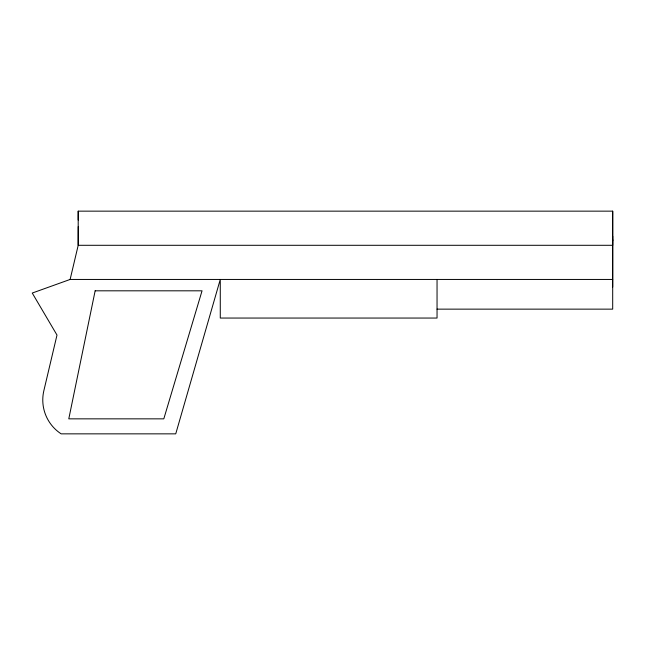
<?xml version="1.0" encoding="UTF-8"?>
<svg xmlns="http://www.w3.org/2000/svg" width="645" height="645" viewBox="0 0 645 645"><rect width="100%" height="100%" fill="white"/><g stroke="black" fill="none" stroke-linecap="round" stroke-linejoin="round"><path stroke-width="0.97" d="M612.694 287.114L612.702 236.199M78.247 226.597L78.198 245.294L70.128 279.446L32.25 293.048L56.994 335.061L43.86 390.668A40.433 40.433 0 0 0 61.146 433.851L175.738 433.851L220.276 279.446L220.276 318.05L437.044 318.05L437.044 279.446M612.694 211.149L612.694 245.294L78.198 245.294L78.198 211.149L612.694 211.149L612.742 214.559M70.128 279.446L612.694 279.446M437.044 309.14L612.694 309.14L612.71 214.97M78.198 211.149L78.247 214.559M612.702 239.65L612.702 240.859M78.206 214.97L78.214 220.058M95.146 290.814L68.789 418.847L163.806 418.847L202.046 290.814L95.146 290.814"/></g></svg>
